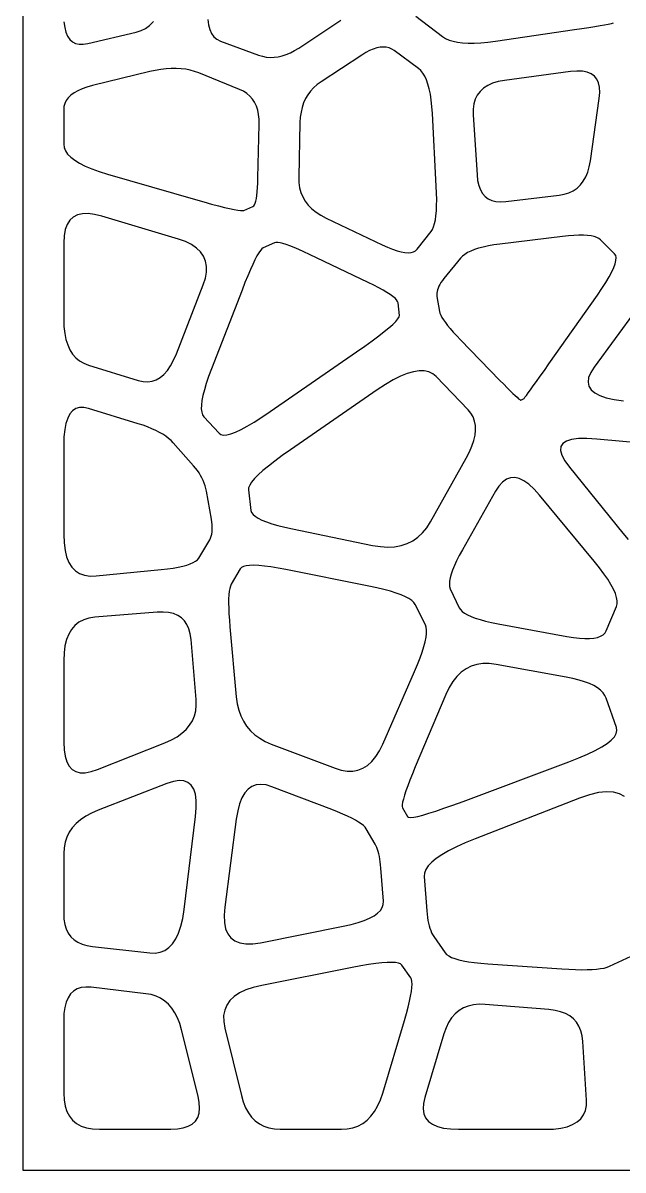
# Model space of a CAD drawing. Header units: millimetres. Extents: x -39 to 1165, y -35 to 718.
# Drawn here: x -39 to 196.6, y -35 to 415.4 of the extents above; entities that cross this region are included whole.
import ezdxf

# ---------------------------------------------------------------- set-up
doc = ezdxf.new("R2010")
doc.units = ezdxf.units.MM

msp = doc.modelspace()

# ---------------------------------------------------------------- linework, layer by layer
at = {"color": 7, "linetype": 'Continuous'}
for p, q in [((-39, 718), (-39, -35)), ((-22.905001, 415.755005), (-22.620001, 413.570007)), ((9.08, 413.230011), (10.705001, 414.404999)), ((10.705001, 414.404999), (12.22, 415.869995)), ((33.639999, 416.679993), (33.875, 414.5625)), ((33.875, 414.5625), (34.34, 412.730011)), ((69.25, 405.5), (85.75, 416.5)), ((115.25, 418), (125.75, 410)), ((187.539993, 414.309998), (189.3125, 414.625)), ((189.3125, 414.625), (190.789993, 414.910004)), ((190.789993, 414.910004), (191.972504, 415.165009)), ((191.972504, 415.165009), (192.860001, 415.390015)), ((-22.620001, 413.570007), (-22.145, 411.695007)), ((-22.145, 411.695007), (-21.48, 410.130005)), ((-21.48, 410.130005), (-20.625, 408.875)), ((-13.5, 407.25), (5.5, 411.75)), ((5.5, 411.75), (7.345, 412.345001)), ((7.345, 412.345001), (9.08, 413.230011)), ((34.34, 412.730011), (35.035, 411.182495)), ((35.035, 411.182495), (35.959999, 409.919983)), ((35.959999, 409.919983), (37.114998, 408.942505)), ((125.75, 410), (126.902504, 409.262512)), ((146.5, 408.25), (177.5, 412.75)), ((177.5, 412.75), (180.452499, 413.184998)), ((180.452499, 413.184998), (183.110001, 413.589996)), ((183.110001, 413.589996), (185.472504, 413.964996)), ((185.472504, 413.964996), (187.539993, 414.309998)), ((-20.625, 408.875), (-19.58, 407.929993)), ((-19.58, 407.929993), (-18.345001, 407.295013)), ((-18.345001, 407.295013), (-16.92, 406.970001)), ((-16.92, 406.970001), (-15.305, 406.954987)), ((-15.305, 406.954987), (-13.5, 407.25)), ((37.114998, 408.942505), (38.5, 408.25)), ((38.5, 408.25), (53.5, 402.75)), ((67.607506, 404.482513), (69.25, 405.5)), ((99.879997, 405.550018), (98.5075, 405.112518)), ((101.1875, 405.8125), (99.879997, 405.550018)), ((102.43, 405.899994), (101.1875, 405.8125)), ((103.607498, 405.8125), (102.43, 405.899994)), ((104.720001, 405.550018), (103.607498, 405.8125)), ((105.767502, 405.112518), (104.720001, 405.550018)), ((126.902504, 409.262512), (128.26001, 408.650024)), ((128.26001, 408.650024), (129.822495, 408.162476)), ((129.822495, 408.162476), (131.589996, 407.799988)), ((131.589996, 407.799988), (133.5625, 407.5625)), ((133.5625, 407.5625), (135.740005, 407.450012)), ((135.740005, 407.450012), (138.122498, 407.462524)), ((138.122498, 407.462524), (140.709991, 407.599976)), ((140.709991, 407.599976), (143.502502, 407.862488)), ((143.502502, 407.862488), (146.5, 408.25)), ((53.5, 402.75), (55.0075, 402.282501)), ((55.0075, 402.282501), (56.529999, 401.980011)), ((56.529999, 401.980011), (58.067501, 401.842499)), ((58.067501, 401.842499), (59.620003, 401.869995)), ((59.620003, 401.869995), (61.1875, 402.0625)), ((61.1875, 402.0625), (62.769997, 402.419983)), ((62.769997, 402.419983), (64.3675, 402.942505)), ((64.3675, 402.942505), (65.979996, 403.630005)), ((65.979996, 403.630005), (67.607506, 404.482513)), ((94, 402.75), (78, 392.25)), ((95.567505, 403.712494), (94, 402.75)), ((97.07, 404.5), (95.567505, 403.712494)), ((98.5075, 405.112518), (97.07, 404.5)), ((106.75, 404.5), (105.767502, 405.112518)), ((116.25, 397.5), (106.75, 404.5)), ((12.9675, 396.73999), (10.75, 396.25)), ((15.12, 397.109985), (12.9675, 396.73999)), ((17.2075, 397.360016), (15.12, 397.109985)), ((19.23, 397.490021), (17.2075, 397.360016)), ((21.1875, 397.5), (19.23, 397.490021)), ((23.08, 397.389984), (21.1875, 397.5)), ((24.907501, 397.160004), (23.08, 397.389984)), ((26.67, 396.809998), (24.907501, 397.160004)), ((28.3675, 396.340027), (26.67, 396.809998)), ((30, 395.75), (28.3675, 396.340027)), ((117.159996, 396.692505), (116.25, 397.5)), ((117.989998, 395.669983), (117.159996, 396.692505)), ((178.452499, 396.459991), (176, 396.25)), ((180.610001, 396.390015), (178.452499, 396.459991)), ((182.472504, 396.040009), (180.610001, 396.390015)), ((10.75, 396.25), (-11.75, 390.75)), ((46, 389.25), (30, 395.75)), ((78, 392.25), (76.477493, 391.14502)), ((118.740005, 394.432495), (117.989998, 395.669983)), ((119.410004, 392.980011), (118.740005, 394.432495)), ((120, 391.3125), (119.410004, 392.980011)), ((147.537491, 392.300018), (145.349991, 391.649994)), ((150, 392.75), (147.537491, 392.300018)), ((176, 396.25), (150, 392.75)), ((184.039993, 395.410004), (182.472504, 396.040009)), ((185.3125, 394.5), (184.039993, 395.410004)), ((186.289993, 393.309998), (185.3125, 394.5)), ((186.972504, 391.839996), (186.289993, 393.309998)), ((187.360001, 390.089996), (186.972504, 391.839996)), ((-18.950001, 387.910004), (-20.1875, 387)), ((-17.487499, 388.73999), (-18.950001, 387.910004)), ((-15.8, 389.490021), (-17.487499, 388.73999)), ((-13.8875, 390.160004), (-15.8, 389.490021)), ((-11.75, 390.75), (-13.8875, 390.160004)), ((47.517498, 388.527496), (46, 389.25)), ((48.869999, 387.660004), (47.517498, 388.527496)), ((50.057503, 386.647491), (48.869999, 387.660004)), ((73.897499, 388.60498), (72.840004, 387.170013)), ((75.110001, 389.930023), (73.897499, 388.60498)), ((76.477493, 391.14502), (75.110001, 389.930023)), ((120.509995, 389.429993), (120, 391.3125)), ((120.940002, 387.332489), (120.509995, 389.429993)), ((121.290001, 385.02002), (120.940002, 387.332489)), ((140.4375, 388.5), (139.349991, 387.050018)), ((141.800003, 389.75), (140.4375, 388.5)), ((143.4375, 390.800018), (141.800003, 389.75)), ((145.349991, 391.649994), (143.4375, 390.800018)), ((187.25, 385.75), (187.452499, 388.059998)), ((187.452499, 388.059998), (187.360001, 390.089996)), ((-22.549999, 383.790009), (-22.887501, 382.559998)), ((-21.987499, 384.940002), (-22.549999, 383.790009)), ((-21.200001, 386.01001), (-21.987499, 384.940002)), ((-20.1875, 387), (-21.200001, 386.01001)), ((51.080002, 385.48999), (50.057503, 386.647491)), ((51.9375, 384.1875), (51.080002, 385.48999)), ((52.629997, 382.73999), (51.9375, 384.1875)), ((71.189995, 383.970001), (70.597496, 382.205017)), ((71.9375, 385.625), (71.189995, 383.970001)), ((72.840004, 387.170013), (71.9375, 385.625)), ((121.560005, 382.492493), (121.290001, 385.02002)), ((138, 383.550018), (137.737503, 381.5)), ((138.537491, 385.399994), (138, 383.550018)), ((139.349991, 387.050018), (138.537491, 385.399994)), ((183.75, 361.25), (187.25, 385.75)), ((-22.887501, 382.559998), (-23, 381.25)), ((-23, 381.25), (-23, 367.75)), ((53.157501, 381.147491), (52.629997, 382.73999)), ((53.52, 379.410004), (53.157501, 381.147491)), ((53.717503, 377.527496), (53.52, 379.410004)), ((69.877502, 378.345001), (69.75, 376.25)), ((70.160004, 380.329987), (69.877502, 378.345001)), ((70.597496, 382.205017), (70.160004, 380.329987)), ((121.75, 379.75), (121.560005, 382.492493)), ((123.25, 351.25), (121.75, 379.75)), ((137.737503, 381.5), (137.75, 379.25)), ((137.75, 379.25), (139.25, 355.75)), ((53.25, 354.5), (53.75, 375.5)), ((53.75, 375.5), (53.717503, 377.527496)), ((69.75, 376.25), (69.25, 354.75)), ((-23, 367.75), (-22.827499, 366.417511)), ((-22.827499, 366.417511), (-22.309999, 365.119995)), ((-22.309999, 365.119995), (-21.4475, 363.857513)), ((-21.4475, 363.857513), (-20.24, 362.630005)), ((-20.24, 362.630005), (-18.6875, 361.4375)), ((-18.6875, 361.4375), (-16.789999, 360.279999)), ((183.3125, 358.910004), (183.75, 361.25)), ((-16.789999, 360.279999), (-14.547501, 359.157501)), ((-14.547501, 359.157501), (-11.96, 358.070007)), ((-11.96, 358.070007), (-9.027501, 357.017487)), ((-9.027501, 357.017487), (-5.75, 356)), ((-5.75, 356), (28.75, 346)), ((181.912506, 354.890015), (182.699997, 356.789978)), ((182.699997, 356.789978), (183.3125, 358.910004)), ((53.09, 350.690002), (53.184998, 352.497498)), ((53.184998, 352.497498), (53.25, 354.5)), ((69.25, 354.75), (69.3125, 352.654999)), ((69.3125, 352.654999), (69.599998, 350.670013)), ((139.25, 355.75), (139.497498, 353.529999)), ((139.497498, 353.529999), (139.940002, 351.570007)), ((139.940002, 351.570007), (140.577499, 349.869995)), ((178.5, 350.51001), (179.8125, 351.75)), ((179.8125, 351.75), (180.949997, 353.209991)), ((180.949997, 353.209991), (181.912506, 354.890015)), ((52.625, 346.4375), (52.810001, 347.660004)), ((52.810001, 347.660004), (52.965, 349.077515)), ((52.965, 349.077515), (53.09, 350.690002)), ((69.599998, 350.670013), (70.112503, 348.794983)), ((70.112503, 348.794983), (70.849998, 347.029999)), ((70.849998, 347.029999), (71.8125, 345.375)), ((123.364998, 348.507507), (123.25, 351.25)), ((123.410004, 345.97998), (123.364998, 348.507507)), ((140.577499, 349.869995), (141.410004, 348.429993)), ((141.410004, 348.429993), (142.4375, 347.25)), ((142.4375, 347.25), (143.660004, 346.330017)), ((150.5, 345.25), (171.5, 347.75)), ((171.5, 347.75), (173.512497, 348.109985)), ((173.512497, 348.109985), (175.350006, 348.690002)), ((175.350006, 348.690002), (177.012497, 349.48999)), ((177.012497, 349.48999), (178.5, 350.51001)), ((28.75, 346), (32.045002, 345.057495)), ((32.045002, 345.057495), (35.029999, 344.230011)), ((35.029999, 344.230011), (37.705002, 343.517487)), ((37.705002, 343.517487), (40.07, 342.919983)), ((40.07, 342.919983), (42.125, 342.4375)), ((42.125, 342.4375), (43.869999, 342.070007)), ((47.75, 341.75), (51.25, 343.25)), ((51.25, 343.25), (51.584999, 343.497498)), ((51.584999, 343.497498), (51.889999, 343.940002)), ((51.889999, 343.940002), (52.165001, 344.577515)), ((52.165001, 344.577515), (52.41, 345.410004)), ((52.41, 345.410004), (52.625, 346.4375)), ((71.8125, 345.375), (73, 343.829987)), ((73, 343.829987), (74.412498, 342.39502)), ((74.412498, 342.39502), (76.050003, 341.069977)), ((123.290001, 341.570007), (123.385002, 343.667511)), ((123.385002, 343.667511), (123.410004, 345.97998)), ((143.660004, 346.330017), (145.077499, 345.669983)), ((145.077499, 345.669983), (146.690002, 345.269989)), ((146.690002, 345.269989), (148.497498, 345.130005)), ((148.497498, 345.130005), (150.5, 345.25)), ((-20.6, 337.880005), (-21.65, 336.244995)), ((-19.25, 339.125), (-20.6, 337.880005)), ((-17.6, 339.97998), (-19.25, 339.125)), ((-15.65, 340.445007), (-17.6, 339.97998)), ((-13.4, 340.519989), (-15.65, 340.445007)), ((-10.85, 340.205017), (-13.4, 340.519989)), ((-8, 339.5), (-10.85, 340.205017)), ((22, 330.5), (-8, 339.5)), ((43.869999, 342.070007), (45.305, 341.817505)), ((45.305, 341.817505), (46.43, 341.679993)), ((46.43, 341.679993), (47.245003, 341.657501)), ((47.245003, 341.657501), (47.75, 341.75)), ((76.050003, 341.069977), (77.912498, 339.85498)), ((77.912498, 339.85498), (80, 338.75)), ((80, 338.75), (102, 328.25)), ((122.584999, 336.567505), (122.889999, 338.019989)), ((122.889999, 338.019989), (123.125, 339.6875)), ((123.125, 339.6875), (123.290001, 341.570007)), ((-22.4, 334.220001), (-22.85, 331.804993)), ((-21.65, 336.244995), (-22.4, 334.220001)), ((115.75, 326.5), (121.25, 333.5)), ((121.25, 333.5), (121.764999, 334.307495)), ((121.764999, 334.307495), (122.209999, 335.330017)), ((122.209999, 335.330017), (122.584999, 336.567505)), ((-22.85, 331.804993), (-23, 329)), ((-23, 329), (-23, 299)), ((24.797501, 329.509979), (22, 330.5)), ((27.189999, 328.339996), (24.797501, 329.509979)), ((59.75, 329), (55.25, 327)), ((60.2925, 329.13501), (59.75, 329)), ((61.02, 329.140015), (60.2925, 329.13501)), ((61.932499, 329.014984), (61.02, 329.140015)), ((63.029999, 328.759979), (61.932499, 329.014984)), ((64.3125, 328.375), (63.029999, 328.759979)), ((172.75, 331.5), (148.25, 328.5)), ((175.105011, 331.757507), (172.75, 331.5)), ((177.270004, 331.929993), (175.105011, 331.757507)), ((179.244995, 332.017517), (177.270004, 331.929993)), ((181.029999, 332.019989), (179.244995, 332.017517)), ((182.625, 331.9375), (181.029999, 332.019989)), ((184.029999, 331.769989), (182.625, 331.9375)), ((185.244995, 331.517517), (184.029999, 331.769989)), ((186.270004, 331.179993), (185.244995, 331.517517)), ((187.105011, 330.757507), (186.270004, 331.179993)), ((187.75, 330.25), (187.105011, 330.757507)), ((193.25, 324.75), (187.75, 330.25)), ((29.1775, 326.98999), (27.189999, 328.339996)), ((30.76, 325.460022), (29.1775, 326.98999)), ((31.9375, 323.75), (30.76, 325.460022)), ((53.5625, 325.095001), (52.849998, 323.880005)), ((54.200001, 326.019989), (53.5625, 325.095001)), ((54.762501, 326.654999), (54.200001, 326.019989)), ((55.25, 327), (54.762501, 326.654999)), ((65.779999, 327.860016), (64.3125, 328.375)), ((67.432503, 327.214996), (65.779999, 327.860016)), ((69.269997, 326.440002), (67.432503, 327.214996)), ((71.292496, 325.534973), (69.269997, 326.440002)), ((73.5, 324.5), (71.292496, 325.534973)), ((96.5, 313.5), (73.5, 324.5)), ((102, 328.25), (104.1175, 327.287506)), ((104.1175, 327.287506), (106.07, 326.5)), ((106.07, 326.5), (107.857498, 325.887482)), ((107.857498, 325.887482), (109.480003, 325.449982)), ((109.480003, 325.449982), (110.9375, 325.1875)), ((110.9375, 325.1875), (112.230003, 325.100006)), ((112.230003, 325.100006), (113.357498, 325.1875)), ((113.357498, 325.1875), (114.32, 325.449982)), ((114.32, 325.449982), (115.1175, 325.887482)), ((115.1175, 325.887482), (115.75, 326.5)), ((134.409988, 324.5), (133.48999, 323.774994)), ((135.51001, 325.175018), (134.409988, 324.5)), ((136.789993, 325.800018), (135.51001, 325.175018)), ((138.25, 326.375), (136.789993, 325.800018)), ((139.889999, 326.899994), (138.25, 326.375)), ((141.709991, 327.375), (139.889999, 326.899994)), ((143.710007, 327.800018), (141.709991, 327.375)), ((145.889999, 328.175018), (143.710007, 327.800018)), ((148.25, 328.5), (145.889999, 328.175018)), ((193.67749, 324.092499), (193.25, 324.75)), ((32.709999, 321.859985), (31.9375, 323.75)), ((33.077499, 319.790009), (32.709999, 321.859985)), ((33.040001, 317.540009), (33.077499, 319.790009)), ((51.200001, 320.580017), (50.262501, 318.494995)), ((52.0625, 322.375), (51.200001, 320.580017)), ((52.849998, 323.880005), (52.0625, 322.375)), ((132.75, 323), (126.25, 315)), ((133.48999, 323.774994), (132.75, 323)), ((192.9375, 319.3125), (193.490005, 320.829987)), ((193.490005, 320.829987), (193.797501, 322.132507)), ((193.860001, 323.220001), (193.67749, 324.092499)), ((193.797501, 322.132507), (193.860001, 323.220001)), ((32.5975, 315.110016), (33.040001, 317.540009)), ((49.25, 316.119995), (48.162498, 313.454987)), ((50.262501, 318.494995), (49.25, 316.119995)), ((189.809998, 313.470001), (191.097504, 315.632507)), ((191.097504, 315.632507), (192.139999, 317.579987)), ((192.139999, 317.579987), (192.9375, 319.3125)), ((21.25, 285.5), (31.75, 312.5)), ((31.75, 312.5), (32.5975, 315.110016)), ((48.162498, 313.454987), (47, 310.5)), ((98.6875, 312.430023), (96.5, 313.5)), ((100.650002, 311.419983), (98.6875, 312.430023)), ((102.387497, 310.470001), (100.650002, 311.419983)), ((123.9375, 311.25), (123.700005, 310.559998)), ((124.25, 311.959991), (123.9375, 311.25)), ((124.637505, 312.690002), (124.25, 311.959991)), ((125.099998, 313.440002), (124.637505, 312.690002)), ((125.637505, 314.210022), (125.099998, 313.440002)), ((126.25, 315), (125.637505, 314.210022)), ((186.5, 308.5), (188.277496, 311.092499)), ((188.277496, 311.092499), (189.809998, 313.470001)), ((47, 310.5), (35, 279.5)), ((103.900002, 309.579987), (102.387497, 310.470001)), ((105.1875, 308.75), (103.900002, 309.579987)), ((106.25, 307.980011), (105.1875, 308.75)), ((107.087502, 307.269989), (106.25, 307.980011)), ((107.699997, 306.619995), (107.087502, 307.269989)), ((108.087502, 306.029999), (107.699997, 306.619995)), ((123.450005, 309.23999), (123.4375, 308.609985)), ((123.4375, 308.609985), (123.5, 308)), ((123.537498, 309.890015), (123.450005, 309.23999)), ((123.5, 308), (124.5, 302)), ((123.700005, 310.559998), (123.537498, 309.890015)), ((167.5, 281.5), (186.5, 308.5)), ((108.25, 305.5), (108.087502, 306.029999)), ((108.75, 300.5), (108.25, 305.5)), ((124.5, 302), (124.672501, 301.350006)), ((201.75, 302.75), (185.25, 280.25)), ((-23, 299), (-22.9025, 296.119995)), ((106.189995, 297.019989), (107.347496, 298.167511)), ((107.347496, 298.167511), (108.160004, 299.130005)), ((108.160004, 299.130005), (108.627502, 299.907501)), ((108.627502, 299.907501), (108.75, 300.5)), ((124.672501, 301.350006), (124.989998, 300.600006)), ((124.989998, 300.600006), (125.452499, 299.75)), ((125.452499, 299.75), (126.059998, 298.799988)), ((126.059998, 298.799988), (126.8125, 297.75)), ((126.8125, 297.75), (127.709999, 296.600006)), ((-22.9025, 296.119995), (-22.610001, 293.480011)), ((-22.610001, 293.480011), (-22.122499, 291.079987)), ((100.647499, 292.467499), (102.840004, 294.170013)), ((102.840004, 294.170013), (104.6875, 295.6875)), ((104.6875, 295.6875), (106.189995, 297.019989)), ((127.709999, 296.600006), (128.752502, 295.350006)), ((128.752502, 295.350006), (129.940002, 294)), ((129.940002, 294), (131.272507, 292.549988)), ((-22.122499, 291.079987), (-21.440001, 288.919983)), ((-21.440001, 288.919983), (-20.5625, 287)), ((92, 286.25), (95.227493, 288.507477)), ((95.227493, 288.507477), (98.110001, 290.580017)), ((98.110001, 290.580017), (100.647499, 292.467499)), ((131.272507, 292.549988), (132.75, 291)), ((132.75, 291), (148.25, 275)), ((-20.5625, 287), (-19.49, 285.320007)), ((-19.49, 285.320007), (-18.2225, 283.880005)), ((-18.2225, 283.880005), (-16.76, 282.679993)), ((20.155001, 282.964996), (21.25, 285.5)), ((58, 262.75), (92, 286.25)), ((-16.76, 282.679993), (-15.102501, 281.720001)), ((-15.102501, 281.720001), (-13.25, 281)), ((-13.25, 281), (6.25, 275)), ((17.695, 278.88501), (18.970001, 280.759979)), ((18.970001, 280.759979), (20.155001, 282.964996)), ((35, 279.5), (33.889999, 276.522522)), ((165.690002, 278.932495), (167.5, 281.5)), ((185.25, 280.25), (183.880005, 278.092499)), ((6.25, 275), (8.155, 274.565002)), ((11.695001, 274.684998), (13.33, 275.23999)), ((13.33, 275.23999), (14.875, 276.125)), ((14.875, 276.125), (16.33, 277.339996)), ((16.33, 277.339996), (17.695, 278.88501)), ((33.889999, 276.522522), (32.959999, 273.790009)), ((106.370003, 275.220001), (103.292496, 273.41748)), ((109.232498, 276.657501), (106.370003, 275.220001)), ((111.880005, 277.730011), (109.232498, 276.657501)), ((114.3125, 278.4375), (111.880005, 277.730011)), ((116.529999, 278.779999), (114.3125, 278.4375)), ((118.532501, 278.757507), (116.529999, 278.779999)), ((120.32, 278.369995), (118.532501, 278.757507)), ((121.892502, 277.617493), (120.32, 278.369995)), ((123.25, 276.5), (121.892502, 277.617493)), ((135.75, 263.5), (123.25, 276.5)), ((148.25, 275), (149.727493, 273.482513)), ((162.610001, 274.592499), (164.059998, 276.630005)), ((164.059998, 276.630005), (165.690002, 278.932495)), ((183.070007, 276.119995), (182.819992, 274.332489)), ((183.880005, 278.092499), (183.070007, 276.119995)), ((8.155, 274.565002), (9.969999, 274.459991)), ((9.969999, 274.459991), (11.695001, 274.684998)), ((32.209999, 271.30249), (31.639999, 269.059998)), ((32.959999, 273.790009), (32.209999, 271.30249)), ((100, 271.25), (66, 247.75)), ((103.292496, 273.41748), (100, 271.25)), ((149.727493, 273.482513), (151.059998, 272.130005)), ((151.059998, 272.130005), (152.247498, 270.942505)), ((152.247498, 270.942505), (153.290009, 269.919983)), ((159.339996, 270.070007), (160.25, 271.3125)), ((160.25, 271.3125), (161.339996, 272.820007)), ((161.339996, 272.820007), (162.610001, 274.592499)), ((182.819992, 274.332489), (183.12999, 272.730011)), ((183.12999, 272.730011), (184, 271.3125)), ((184, 271.3125), (185.430008, 270.079987)), ((31.25, 267.0625), (31.039999, 265.309998)), ((31.639999, 269.059998), (31.25, 267.0625)), ((153.290009, 269.919983), (154.1875, 269.0625)), ((154.1875, 269.0625), (154.940002, 268.369995)), ((154.940002, 268.369995), (155.547501, 267.842499)), ((155.547501, 267.842499), (156.009995, 267.480011)), ((156.009995, 267.480011), (156.327499, 267.282501)), ((156.327499, 267.282501), (156.5, 267.25)), ((156.5, 267.25), (157.5, 267.75)), ((157.5, 267.75), (157.690002, 267.932495)), ((157.690002, 267.932495), (158.059998, 268.380005)), ((158.059998, 268.380005), (158.610001, 269.092499)), ((158.610001, 269.092499), (159.339996, 270.070007)), ((185.430008, 270.079987), (187.419998, 269.032501)), ((187.419998, 269.032501), (189.970001, 268.169983)), ((189.970001, 268.169983), (193.079987, 267.492523)), ((193.079987, 267.492523), (196.75, 267)), ((-20.5625, 261.875), (-21.440001, 260.220001)), ((-19.49, 263.119995), (-20.5625, 261.875)), ((-18.2225, 263.954987), (-19.49, 263.119995)), ((-16.76, 264.380005), (-18.2225, 263.954987)), ((-15.1025, 264.394989), (-16.76, 264.380005)), ((-13.25, 264), (-15.1025, 264.394989)), ((6.25, 258), (-13.25, 264)), ((31.039999, 265.309998), (31.01, 263.80249)), ((31.01, 263.80249), (31.16, 262.540009)), ((31.16, 262.540009), (31.490002, 261.522522)), ((31.490002, 261.522522), (32, 260.75)), ((54.739998, 260.550018), (58, 262.75)), ((136.867493, 262.140015), (135.75, 263.5)), ((137.720001, 260.660004), (136.867493, 262.140015)), ((-22.122499, 258.154999), (-22.610001, 255.679993)), ((-21.440001, 260.220001), (-22.122499, 258.154999)), ((8.142501, 257.38501), (6.25, 258)), ((9.92, 256.73999), (8.142501, 257.38501)), ((11.5825, 256.065002), (9.92, 256.73999)), ((32, 260.75), (38, 254.25)), ((46.639999, 255.75), (49.060001, 257.050018)), ((49.060001, 257.050018), (51.759998, 258.649994)), ((51.759998, 258.649994), (54.739998, 260.550018)), ((138.307495, 259.059998), (137.720001, 260.660004)), ((138.630005, 257.339996), (138.307495, 259.059998)), ((138.6875, 255.5), (138.630005, 257.339996)), ((-22.9025, 252.794998), (-23, 249.5)), ((-22.610001, 255.679993), (-22.9025, 252.794998)), ((13.129999, 255.359985), (11.5825, 256.065002)), ((14.5625, 254.625), (13.129999, 255.359985)), ((15.88, 253.860001), (14.5625, 254.625)), ((17.082499, 253.065002), (15.88, 253.860001)), ((18.17, 252.23999), (17.082499, 253.065002)), ((19.1425, 251.384995), (18.17, 252.23999)), ((38, 254.25), (38.739998, 253.75)), ((38.739998, 253.75), (39.759998, 253.550003)), ((39.759998, 253.550003), (41.060001, 253.649994)), ((41.060001, 253.649994), (42.639999, 254.050003)), ((42.639999, 254.050003), (44.5, 254.75)), ((44.5, 254.75), (46.639999, 255.75)), ((138.007507, 251.460007), (138.479996, 253.540009)), ((138.479996, 253.540009), (138.6875, 255.5)), ((179.020004, 252.199997), (176.357498, 251.850006)), ((182.317505, 252.25), (179.020004, 252.199997)), ((186.25, 252), (182.317505, 252.25)), ((-23, 249.5), (-23, 214.5)), ((20, 250.5), (19.1425, 251.384995)), ((28, 241.5), (20, 250.5)), ((66, 247.75), (62.775002, 245.477493)), ((136.267502, 246.940002), (137.269989, 249.259995)), ((137.269989, 249.259995), (138.007507, 251.460007)), ((172.180008, 249), (172.05751, 247.449997)), ((172.9375, 250.25), (172.180008, 249)), ((174.330002, 251.199997), (172.9375, 250.25)), ((176.357498, 251.850006), (174.330002, 251.199997)), ((228.75, 248), (186.25, 252)), ((59.899998, 243.360001), (57.375, 241.397507)), ((62.775002, 245.477493), (59.899998, 243.360001)), ((121, 219.5), (135, 244.5)), ((135, 244.5), (136.267502, 246.940002)), ((172.05751, 247.449997), (172.569992, 245.600006)), ((172.569992, 245.600006), (173.717499, 243.449997)), ((173.717499, 243.449997), (175.5, 241)), ((28.77, 240.589996), (28, 241.5)), ((29.48, 239.660004), (28.77, 240.589996)), ((30.130001, 238.709991), (29.48, 239.660004)), ((30.720001, 237.740005), (30.130001, 238.709991)), ((55.200001, 239.589996), (53.375, 237.9375)), ((57.375, 241.397507), (55.200001, 239.589996)), ((175.5, 241), (196.5, 215)), ((31.25, 236.75), (30.720001, 237.740005)), ((31.719999, 235.740005), (31.25, 236.75)), ((32.130001, 234.709991), (31.719999, 235.740005)), ((32.48, 233.660004), (32.130001, 234.709991)), ((50.774998, 235.097504), (50, 233.910004)), ((51.899998, 236.440002), (50.774998, 235.097504)), ((53.375, 237.9375), (51.899998, 236.440002)), ((149.270004, 235.119995), (147.842499, 233.554993)), ((150.782501, 236.195007), (149.270004, 235.119995)), ((152.380005, 236.779999), (150.782501, 236.195007)), ((154.0625, 236.875), (152.380005, 236.779999)), ((155.830002, 236.479996), (154.0625, 236.875)), ((157.682495, 235.595001), (155.830002, 236.479996)), ((159.62001, 234.220001), (157.682495, 235.595001)), ((161.642502, 232.355011), (159.62001, 234.220001)), ((32.77, 232.589996), (32.48, 233.660004)), ((33, 231.5), (32.77, 232.589996)), ((35, 220.5), (33, 231.5)), ((49.575001, 232.877502), (49.5, 232)), ((49.5, 232), (50.5, 224)), ((50, 233.910004), (49.575001, 232.877502)), ((146.5, 231.5), (133.5, 208.5)), ((147.842499, 233.554993), (146.5, 231.5)), ((163.75, 230), (161.642502, 232.355011)), ((185.25, 204), (163.75, 230)), ((50.5, 224), (50.752499, 223.207504)), ((50.752499, 223.207504), (51.309998, 222.429993)), ((51.309998, 222.429993), (52.172501, 221.667496)), ((52.172501, 221.667496), (53.34, 220.919998)), ((53.34, 220.919998), (54.8125, 220.1875)), ((35.169998, 219.422501), (35, 220.5)), ((35.279999, 218.389999), (35.169998, 219.422501)), ((35.25, 215.5625), (35.32, 216.460007)), ((35.330002, 217.402496), (35.279999, 218.389999)), ((35.32, 216.460007), (35.330002, 217.402496)), ((54.8125, 220.1875), (56.59, 219.470001)), ((56.59, 219.470001), (58.672501, 218.767502)), ((58.672501, 218.767502), (61.059998, 218.080002)), ((61.059998, 218.080002), (63.752502, 217.407501)), ((63.752502, 217.407501), (66.75, 216.75)), ((66.75, 216.75), (98.25, 210.25)), ((117.849998, 215.130005), (119.512505, 217.157501)), ((119.512505, 217.157501), (121, 219.5)), ((-23, 214.5), (-22.872499, 211.1875)), ((30, 205.25), (34, 211.75)), ((34, 211.75), (34.370003, 212.422501)), ((34.370003, 212.422501), (34.68, 213.139999)), ((34.68, 213.139999), (34.93, 213.902496)), ((34.93, 213.902496), (35.119999, 214.710007)), ((35.119999, 214.710007), (35.25, 215.5625)), ((111.8125, 210.9375), (114, 212.020004)), ((114, 212.020004), (116.012505, 213.417496)), ((116.012505, 213.417496), (117.849998, 215.130005)), ((196.5, 215), (198.595001, 212.595001)), ((-22.872499, 211.1875), (-22.49, 208.25)), ((-22.49, 208.25), (-21.852499, 205.6875)), ((98.25, 210.25), (101.3125, 209.757507)), ((101.3125, 209.757507), (104.200005, 209.580002)), ((104.200005, 209.580002), (106.912498, 209.717499)), ((106.912498, 209.717499), (109.450005, 210.169998)), ((109.450005, 210.169998), (111.8125, 210.9375)), ((133.5, 208.5), (132.282501, 206.277512)), ((-21.852499, 205.6875), (-20.959999, 203.5)), ((-20.959999, 203.5), (-19.8125, 201.6875)), ((25.3125, 202.5), (26.68, 202.970001)), ((26.68, 202.970001), (27.8325, 203.479996)), ((27.8325, 203.479996), (28.77, 204.029999)), ((28.77, 204.029999), (29.492498, 204.619995)), ((29.492498, 204.619995), (30, 205.25)), ((131.229996, 204.209991), (130.342499, 202.297501)), ((132.282501, 206.277512), (131.229996, 204.209991)), ((187.272491, 201.482498), (185.25, 204)), ((-19.8125, 201.6875), (-18.41, 200.25)), ((-18.41, 200.25), (-16.752501, 199.1875)), ((-16.752501, 199.1875), (-14.84, 198.5)), ((-14.84, 198.5), (-12.672501, 198.1875)), ((-12.672501, 198.1875), (-10.25, 198.25)), ((-10.25, 198.25), (15.25, 200.75)), ((15.25, 200.75), (17.692499, 201.020004)), ((17.692499, 201.020004), (19.92, 201.330002)), ((19.92, 201.330002), (21.932501, 201.680008)), ((21.932501, 201.680008), (23.73, 202.070007)), ((23.73, 202.070007), (25.3125, 202.5)), ((46.25, 201), (42.75, 195)), ((46.744999, 201.537506), (46.25, 201)), ((47.529999, 201.950012), (46.744999, 201.537506)), ((48.605, 202.237488), (47.529999, 201.950012)), ((49.970001, 202.399994), (48.605, 202.237488)), ((51.625, 202.4375), (49.970001, 202.399994)), ((53.57, 202.350006), (51.625, 202.4375)), ((55.805, 202.137512), (53.57, 202.350006)), ((58.330002, 201.799988), (55.805, 202.137512)), ((61.145, 201.337494), (58.330002, 201.799988)), ((64.25, 200.75), (61.145, 201.337494)), ((96.75, 194.25), (64.25, 200.75)), ((129.0625, 198.9375), (128.669998, 197.490005)), ((129.619995, 200.539993), (129.0625, 198.9375)), ((130.342499, 202.297501), (129.619995, 200.539993)), ((189.039993, 199.12999), (187.272491, 201.482498)), ((190.552505, 196.942505), (189.039993, 199.12999)), ((42.43, 194.292496), (42.170002, 193.369995)), ((42.75, 195), (42.43, 194.292496)), ((99.857498, 193.592499), (96.75, 194.25)), ((128.442505, 196.197495), (128.37999, 195.059998)), ((128.37999, 195.059998), (128.482498, 194.077499)), ((128.669998, 197.490005), (128.442505, 196.197495)), ((128.482498, 194.077499), (128.75, 193.25)), ((191.809998, 194.919998), (190.552505, 196.942505)), ((192.8125, 193.0625), (191.809998, 194.919998)), ((41.75, 189.3125), (41.73, 187.529999)), ((41.829998, 190.880005), (41.75, 189.3125)), ((41.969997, 192.232498), (41.829998, 190.880005)), ((42.170002, 193.369995), (41.969997, 192.232498)), ((102.68, 192.919998), (99.857498, 193.592499)), ((105.217499, 192.232498), (102.68, 192.919998)), ((107.470001, 191.529999), (105.217499, 192.232498)), ((109.4375, 190.8125), (107.470001, 191.529999)), ((111.119995, 190.080002), (109.4375, 190.8125)), ((112.517502, 189.332504), (111.119995, 190.080002)), ((113.629997, 188.570007), (112.517502, 189.332504)), ((128.75, 193.25), (132.25, 185.75)), ((193.559998, 191.369995), (192.8125, 193.0625)), ((194.052505, 189.842499), (193.559998, 191.369995)), ((194.289993, 188.479996), (194.052505, 189.842499)), ((41.73, 187.529999), (41.77, 185.532501)), ((41.77, 185.532501), (41.869999, 183.320007)), ((114.457504, 187.792496), (113.629997, 188.570007)), ((115, 187), (114.457504, 187.792496)), ((119, 179), (115, 187)), ((132.25, 185.75), (132.717499, 185.012497)), ((132.717499, 185.012497), (133.419998, 184.300003)), ((190, 176.75), (194, 186.25)), ((194, 186.25), (194.272491, 187.282501)), ((194.272491, 187.282501), (194.289993, 188.479996)), ((-15.16, 181), (-16.997499, 180.050003)), ((-13.0775, 181.649994), (-15.16, 181)), ((-10.75, 182), (-13.0775, 181.649994)), ((13.75, 184), (-10.75, 182)), ((16.087502, 184.07251), (13.75, 184)), ((18.200001, 183.889999), (16.087502, 184.07251)), ((20.0875, 183.452499), (18.200001, 183.889999)), ((21.75, 182.759995), (20.0875, 183.452499)), ((23.1875, 181.8125), (21.75, 182.759995)), ((24.4, 180.610001), (23.1875, 181.8125)), ((25.387501, 179.152496), (24.4, 180.610001)), ((41.869999, 183.320007), (42.029999, 180.892502)), ((42.029999, 180.892502), (42.25, 178.25)), ((133.419998, 184.300003), (134.357498, 183.612503)), ((134.357498, 183.612503), (135.529999, 182.949997)), ((135.529999, 182.949997), (136.9375, 182.3125)), ((136.9375, 182.3125), (138.580002, 181.699997)), ((138.580002, 181.699997), (140.457504, 181.112503)), ((140.457504, 181.112503), (142.570007, 180.550003)), ((142.570007, 180.550003), (144.917496, 180.012497)), ((-19.9375, 177.25), (-21.040001, 175.399994)), ((-18.59, 178.800003), (-19.9375, 177.25)), ((-16.997499, 180.050003), (-18.59, 178.800003)), ((26.15, 177.440002), (25.387501, 179.152496)), ((26.6875, 175.472504), (26.15, 177.440002)), ((42.25, 178.25), (44.75, 150.75)), ((119.317497, 178.097504), (119, 179)), ((119.279999, 174.160004), (119.457497, 175.677505)), ((119.470001, 176.98999), (119.317497, 178.097504)), ((119.457497, 175.677505), (119.470001, 176.98999)), ((144.917496, 180.012497), (147.5, 179.5)), ((147.5, 179.5), (174.5, 174.5)), ((188.740005, 175.139999), (189.485001, 175.872498)), ((189.485001, 175.872498), (190, 176.75)), ((-21.897501, 173.25), (-22.51, 170.800003)), ((-21.040001, 175.399994), (-21.897501, 173.25)), ((27, 173.25), (26.6875, 175.472504)), ((29, 149.75), (27, 173.25)), ((118.43, 170.509995), (118.9375, 172.4375)), ((118.9375, 172.4375), (119.279999, 174.160004)), ((174.5, 174.5), (177.085007, 174.072495)), ((177.085007, 174.072495), (179.440002, 173.789993)), ((179.440002, 173.789993), (181.565002, 173.652496)), ((181.565002, 173.652496), (183.459991, 173.660004)), ((183.459991, 173.660004), (185.125, 173.8125)), ((185.125, 173.8125), (186.559998, 174.110001)), ((186.559998, 174.110001), (187.764999, 174.55249)), ((187.764999, 174.55249), (188.740005, 175.139999)), ((-22.877501, 168.050003), (-23, 165)), ((-22.51, 170.800003), (-22.877501, 168.050003)), ((116.919998, 166.040009), (117.7575, 168.377502)), ((117.7575, 168.377502), (118.43, 170.509995)), ((-23, 165), (-23, 133)), ((114.75, 160.75), (115.917503, 163.497498)), ((115.917503, 163.497498), (116.919998, 166.040009)), ((136.990005, 162.820007), (134.9375, 161.8125)), ((139.197495, 163.492508), (136.990005, 162.820007)), ((141.559998, 163.830002), (139.197495, 163.492508)), ((144.077499, 163.832504), (141.559998, 163.830002)), ((146.75, 163.5), (144.077499, 163.832504)), ((174.25, 158.5), (146.75, 163.5)), ((102.25, 132.25), (114.75, 160.75)), ((131.297501, 158.792496), (129.709991, 156.779999)), ((133.039993, 160.470001), (131.297501, 158.792496)), ((134.9375, 161.8125), (133.039993, 160.470001)), ((176.882507, 157.967499), (174.25, 158.5)), ((179.279999, 157.369995), (176.882507, 157.967499)), ((128.277496, 154.432495), (127, 151.75)), ((129.709991, 156.779999), (128.277496, 154.432495)), ((181.442505, 156.707504), (179.279999, 157.369995)), ((183.369995, 155.979996), (181.442505, 156.707504)), ((185.0625, 155.1875), (183.369995, 155.979996)), ((186.520004, 154.330002), (185.0625, 155.1875)), ((187.742493, 153.407501), (186.520004, 154.330002)), ((188.730011, 152.419998), (187.742493, 153.407501)), ((29.057501, 147.464996), (29, 149.75)), ((44.75, 150.75), (45.112499, 148.089996)), ((127, 151.75), (115, 123.25)), ((189.482498, 151.367493), (188.730011, 152.419998)), ((190, 150.25), (189.482498, 151.367493)), ((194, 138.75), (190, 150.25)), ((28.317499, 143.285004), (28.83, 145.309998)), ((28.83, 145.309998), (29.057501, 147.464996)), ((45.112499, 148.089996), (45.700001, 145.610001)), ((45.700001, 145.610001), (46.512501, 143.309998)), ((25.07, 137.990005), (26.4375, 139.625)), ((26.4375, 139.625), (27.52, 141.389999)), ((27.52, 141.389999), (28.317499, 143.285004)), ((46.512501, 143.309998), (47.549999, 141.190002)), ((47.549999, 141.190002), (48.8125, 139.25)), ((19.2575, 133.86499), (21.48, 135.110001)), ((21.48, 135.110001), (23.4175, 136.485001)), ((23.4175, 136.485001), (25.07, 137.990005)), ((48.8125, 139.25), (50.299999, 137.48999)), ((50.299999, 137.48999), (52.012501, 135.910004)), ((52.012501, 135.910004), (53.950001, 134.509995)), ((191.960007, 133.830002), (193.152496, 135.119995)), ((193.152496, 135.119995), (193.889999, 136.37001)), ((193.889999, 136.37001), (194.172501, 137.580002)), ((194.172501, 137.580002), (194, 138.75)), ((-23, 133), (-22.8675, 130.012497)), ((-9.75, 122.25), (16.75, 132.75)), ((16.75, 132.75), (19.2575, 133.86499)), ((53.950001, 134.509995), (56.112499, 133.290009)), ((56.112499, 133.290009), (58.5, 132.25)), ((58.5, 132.25), (83.5, 122.75)), ((100.9375, 129.589996), (102.25, 132.25)), ((185.652496, 129.720001), (188.210007, 131.130005)), ((188.210007, 131.130005), (190.3125, 132.5)), ((190.3125, 132.5), (191.960007, 133.830002)), ((-22.8675, 130.012497), (-22.469999, 127.450005)), ((-22.469999, 127.450005), (-21.807499, 125.3125)), ((97.9375, 125.410004), (99.5, 127.309998)), ((99.5, 127.309998), (100.9375, 129.589996)), ((175.25, 125.25), (179.172501, 126.779999)), ((179.172501, 126.779999), (182.639999, 128.270004)), ((182.639999, 128.270004), (185.652496, 129.720001)), ((-21.807499, 125.3125), (-20.880001, 123.599998)), ((-20.880001, 123.599998), (-19.6875, 122.3125)), ((-19.6875, 122.3125), (-18.23, 121.450005)), ((-12.267501, 121.412498), (-9.75, 122.25)), ((83.5, 122.75), (85.9375, 121.990005)), ((85.9375, 121.990005), (88.25, 121.610001)), ((88.25, 121.610001), (90.4375, 121.610001)), ((90.4375, 121.610001), (92.5, 121.989998)), ((92.5, 121.989998), (94.4375, 122.75)), ((94.4375, 122.75), (96.25, 123.889999)), ((96.25, 123.889999), (97.9375, 125.410004)), ((115, 123.25), (113.870003, 120.524994)), ((133.75, 109.75), (175.25, 125.25)), ((-18.23, 121.450005), (-16.5075, 121.012505)), ((-16.5075, 121.012505), (-14.52, 121)), ((-14.52, 121), (-12.267501, 121.412498)), ((20.0425, 117.565002), (17.5, 116.75)), ((22.27, 117.910004), (20.0425, 117.565002)), ((24.182499, 117.784996), (22.27, 117.910004)), ((25.779999, 117.189995), (24.182499, 117.784996)), ((27.0625, 116.125), (25.779999, 117.189995)), ((112.880005, 118.050003), (112.029999, 115.824997)), ((113.870003, 120.524994), (112.880005, 118.050003)), ((17.5, 116.75), (-9.5, 106.25)), ((28.030001, 114.590004), (27.0625, 116.125)), ((28.682499, 112.584999), (28.030001, 114.590004)), ((48.07, 113.07), (46.955002, 111.142502)), ((49.375, 114.5625), (48.07, 113.07)), ((50.869999, 115.620003), (49.375, 114.5625)), ((52.555, 116.2425), (50.869999, 115.620003)), ((54.43, 116.43), (52.555, 116.2425)), ((56.495003, 116.182495), (54.43, 116.43)), ((58.75, 115.5), (56.495003, 116.182495)), ((82.25, 106.5), (58.75, 115.5)), ((111.32, 113.850006), (110.75, 112.125)), ((112.029999, 115.824997), (111.32, 113.850006)), ((186.919998, 113.199997), (183.404999, 112.350006)), ((190.044998, 113.550003), (186.919998, 113.199997)), ((192.779999, 113.399994), (190.044998, 113.550003)), ((195.125, 112.75), (192.779999, 113.399994)), ((197.080002, 111.600006), (195.125, 112.75)), ((29.02, 110.110001), (28.682499, 112.584999)), ((29.0425, 107.164993), (29.02, 110.110001)), ((46.029999, 108.779999), (45.294998, 105.982498)), ((46.955002, 111.142502), (46.029999, 108.779999)), ((109.880005, 108.449997), (109.870003, 107.725006)), ((110.029999, 109.425003), (109.880005, 108.449997)), ((110.32, 110.649994), (110.029999, 109.425003)), ((110.75, 112.125), (110.32, 110.649994)), ((126.240005, 107.029999), (129.797501, 108.294998)), ((129.797501, 108.294998), (133.75, 109.75)), ((179.5, 111), (138.5, 95)), ((183.404999, 112.350006), (179.5, 111)), ((-14.36, 103.889999), (-16.385, 102.514999)), ((-12.065001, 105.134995), (-14.36, 103.889999)), ((-9.5, 106.25), (-12.065001, 105.134995)), ((24.25, 67.25), (28.75, 103.75)), ((28.75, 103.75), (29.0425, 107.164993)), ((45.294998, 105.982498), (44.75, 102.75)), ((84.5, 105.615005), (82.25, 106.5)), ((86.549995, 104.760002), (84.5, 105.615005)), ((88.400002, 103.934998), (86.549995, 104.760002)), ((90.049995, 103.139999), (88.400002, 103.934998)), ((109.870003, 107.725006), (110, 107.25)), ((110, 107.25), (112, 103.75)), ((112, 103.75), (112.397499, 103.494995)), ((114.377502, 103.555), (115.959999, 103.870003)), ((115.959999, 103.870003), (117.9375, 104.375)), ((117.9375, 104.375), (120.309998, 105.07)), ((120.309998, 105.07), (123.077499, 105.955002)), ((123.077499, 105.955002), (126.240005, 107.029999)), ((-19.625, 99.375), (-20.84, 97.610001)), ((-18.139999, 101.010002), (-19.625, 99.375)), ((-16.385, 102.514999), (-18.139999, 101.010002)), ((44.75, 102.75), (40.25, 68.25)), ((91.5, 102.375), (90.049995, 103.139999)), ((92.75, 101.639999), (91.5, 102.375)), ((93.799995, 100.934998), (92.75, 101.639999)), ((94.650002, 100.260002), (93.799995, 100.934998)), ((95.299995, 99.615005), (94.650002, 100.260002)), ((95.75, 99), (95.299995, 99.615005)), ((112.397499, 103.494995), (113.189995, 103.43)), ((113.189995, 103.43), (114.377502, 103.555)), ((-21.785, 95.714996), (-22.459999, 93.690002)), ((-20.84, 97.610001), (-21.785, 95.714996)), ((99.25, 93), (95.75, 99)), ((138.5, 95), (134.610001, 93.412498)), ((-22.865, 91.535004), (-23, 89.25)), ((-22.459999, 93.690002), (-22.865, 91.535004)), ((99.587502, 92.364998), (99.25, 93)), ((99.900002, 91.660004), (99.587502, 92.364998)), ((100.1875, 90.885002), (99.900002, 91.660004)), ((100.449997, 90.040001), (100.1875, 90.885002)), ((128.090012, 90.3125), (125.459999, 88.800003)), ((131.139999, 91.849998), (128.090012, 90.3125)), ((134.610001, 93.412498), (131.139999, 91.849998)), ((-23, 89.25), (-23, 65.75)), ((100.6875, 89.125), (100.449997, 90.040001)), ((100.900002, 88.139999), (100.6875, 89.125)), ((101.087502, 87.084999), (100.900002, 88.139999)), ((101.25, 85.959999), (101.087502, 87.084999)), ((101.387497, 84.764999), (101.25, 85.959999)), ((121.459999, 85.849998), (120.089996, 84.412498)), ((123.25, 87.3125), (121.459999, 85.849998)), ((125.459999, 88.800003), (123.25, 87.3125)), ((101.5, 83.5), (101.387497, 84.764999)), ((102.5, 70.5), (101.5, 83.5)), ((118.610001, 81.612503), (118.5, 80.25)), ((119.139999, 83), (118.610001, 81.612503)), ((120.089996, 84.412498), (119.139999, 83)), ((118.5, 80.25), (119.5, 66.75)), ((40.25, 68.25), (39.985001, 65.005005)), ((101.292503, 66.892502), (102.029999, 68.029999)), ((102.029999, 68.029999), (102.432503, 69.232498)), ((102.432503, 69.232498), (102.5, 70.5)), ((-23, 65.75), (-22.887501, 63.504997)), ((-22.887501, 63.504997), (-22.549999, 61.470001)), ((22.99, 60.73), (23.709999, 63.795002)), ((23.709999, 63.795002), (24.25, 67.25)), ((39.985001, 65.005005), (40.09, 62.170002)), ((94.9925, 62.992496), (97.07, 63.869999)), ((97.07, 63.869999), (98.8125, 64.8125)), ((98.8125, 64.8125), (100.220001, 65.82)), ((100.220001, 65.82), (101.292503, 66.892502)), ((119.5, 66.75), (119.6175, 65.434998)), ((119.6175, 65.434998), (119.769997, 64.190002)), ((119.769997, 64.190002), (119.957504, 63.014999)), ((-22.549999, 61.470001), (-21.987499, 59.645)), ((-21.987499, 59.645), (-21.200001, 58.029999)), ((22.09, 58.055), (22.99, 60.73)), ((40.09, 62.170002), (40.565002, 59.744999)), ((40.565002, 59.744999), (41.41, 57.73)), ((54.25, 54.25), (86.75, 60.75)), ((86.75, 60.75), (89.832497, 61.432503)), ((89.832497, 61.432503), (92.580002, 62.18)), ((92.580002, 62.18), (94.9925, 62.992496)), ((119.957504, 63.014999), (120.18, 61.910004)), ((120.18, 61.910004), (120.4375, 60.875)), ((120.4375, 60.875), (120.730003, 59.91)), ((120.730003, 59.91), (121.057495, 59.014999)), ((121.057495, 59.014999), (121.420006, 58.190002)), ((-21.200001, 58.029999), (-20.1875, 56.625)), ((-20.1875, 56.625), (-18.950001, 55.43)), ((-18.950001, 55.43), (-17.487499, 54.445)), ((-17.487499, 54.445), (-15.799999, 53.669998)), ((19.75, 53.875), (21.01, 55.77)), ((21.01, 55.77), (22.09, 58.055)), ((41.41, 57.73), (42.625, 56.125)), ((42.625, 56.125), (44.209999, 54.93)), ((44.209999, 54.93), (46.165001, 54.145)), ((46.165001, 54.145), (48.490002, 53.77)), ((51.184998, 53.805), (54.25, 54.25)), ((121.420006, 58.190002), (121.817505, 57.435001)), ((121.817505, 57.435001), (122.25, 56.75)), ((122.25, 56.75), (126.75, 50.25)), ((-15.799999, 53.669998), (-13.8875, 53.105)), ((-13.8875, 53.105), (-11.75, 52.75)), ((-11.75, 52.75), (10.75, 50.25)), ((10.75, 50.25), (12.91, 50.195)), ((12.91, 50.195), (14.89, 50.529999)), ((14.89, 50.529999), (16.690001, 51.255001)), ((16.690001, 51.255001), (18.309999, 52.369999)), ((18.309999, 52.369999), (19.75, 53.875)), ((48.490002, 53.77), (51.184998, 53.805)), ((126.75, 50.25), (127.322495, 49.622498)), ((127.322495, 49.622498), (128.139999, 49.039997)), ((93.639999, 45.139999), (90.25, 44.5)), ((96.709999, 45.66), (93.639999, 45.139999)), ((99.459999, 46.059998), (96.709999, 45.66)), ((101.889999, 46.34), (99.459999, 46.059998)), ((104, 46.5), (101.889999, 46.34)), ((105.790001, 46.540001), (104, 46.5)), ((107.260002, 46.459999), (105.790001, 46.540001)), ((108.410004, 46.259998), (107.260002, 46.459999)), ((109.239998, 45.939999), (108.410004, 46.259998)), ((109.75, 45.5), (109.239998, 45.939999)), ((113.25, 40.5), (109.75, 45.5)), ((128.139999, 49.039997), (129.202499, 48.502502)), ((129.202499, 48.502502), (130.51001, 48.009998)), ((130.51001, 48.009998), (132.0625, 47.5625)), ((132.0625, 47.5625), (133.860001, 47.16)), ((133.860001, 47.16), (135.902496, 46.802498)), ((135.902496, 46.802498), (138.190002, 46.490002)), ((138.190002, 46.490002), (140.722504, 46.2225)), ((140.722504, 46.2225), (143.5, 46)), ((143.5, 46), (172.5, 44)), ((191.25, 45), (199.75, 49)), ((90.25, 44.5), (54.75, 37.5)), ((172.5, 44), (175.297501, 43.830002)), ((175.297501, 43.830002), (177.889999, 43.720001)), ((177.889999, 43.720001), (180.277496, 43.669998)), ((180.277496, 43.669998), (182.460007, 43.68)), ((182.460007, 43.68), (184.4375, 43.75)), ((184.4375, 43.75), (186.210007, 43.880001)), ((186.210007, 43.880001), (187.777496, 44.07)), ((187.777496, 44.07), (189.139999, 44.32)), ((189.139999, 44.32), (190.297501, 44.629997)), ((190.297501, 44.629997), (191.25, 45)), ((-17.7325, 36.105), (-19.129999, 35.27)), ((-16.119999, 36.630001), (-17.7325, 36.105)), ((-14.2925, 36.845001), (-16.119999, 36.630001)), ((-12.25, 36.75), (-14.2925, 36.845001)), ((9.25, 34.25), (-12.25, 36.75)), ((51.41, 36.702499), (48.490002, 35.709999)), ((54.75, 37.5), (51.41, 36.702499)), ((113.540001, 39.8825), (113.25, 40.5)), ((113.5, 35.0625), (113.690002, 36.619999)), ((113.709999, 39.029999), (113.540001, 39.8825)), ((113.690002, 36.619999), (113.760002, 37.942501)), ((113.760002, 37.942501), (113.709999, 39.029999)), ((-21.280001, 32.669998), (-22.032499, 30.905001)), ((-20.3125, 34.125), (-21.280001, 32.669998)), ((-19.129999, 35.27), (-20.3125, 34.125)), ((11.325, 33.8825), (9.25, 34.25)), ((13.25, 33.279999), (11.325, 33.8825)), ((15.025001, 32.442501), (13.25, 33.279999)), ((16.65, 31.369999), (15.025001, 32.442501)), ((42.25, 31.5625), (41.009998, 29.790001)), ((43.91, 33.139999), (42.25, 31.5625)), ((45.989998, 34.522499), (43.91, 33.139999)), ((48.490002, 35.709999), (45.989998, 34.522499)), ((112.760002, 31.2425), (113.190002, 33.27)), ((113.190002, 33.27), (113.5, 35.0625)), ((-22.57, 28.829998), (-22.8925, 26.445)), ((-22.032499, 30.905001), (-22.57, 28.829998)), ((18.125, 30.0625), (16.65, 31.369999)), ((19.450001, 28.52), (18.125, 30.0625)), ((20.625, 26.7425), (19.450001, 28.52)), ((40.190002, 27.8225), (39.789997, 25.66)), ((41.009998, 29.790001), (40.190002, 27.8225)), ((111.540001, 26.4825), (112.209999, 28.98)), ((112.209999, 28.98), (112.760002, 31.2425)), ((132.1875, 27.625), (130.649994, 26.34)), ((133.899994, 28.639999), (132.1875, 27.625)), ((135.787506, 29.385), (133.899994, 28.639999)), ((137.850006, 29.860001), (135.787506, 29.385)), ((140.087494, 30.065001), (137.850006, 29.860001)), ((142.5, 30), (140.087494, 30.065001)), ((167.5, 28), (142.5, 30)), ((169.882507, 27.695), (167.5, 28)), ((172.029999, 27.18), (169.882507, 27.695)), ((173.942505, 26.455), (172.029999, 27.18)), ((-22.8925, 26.445), (-23, 23.75)), ((-23, 23.75), (-23, -4.75)), ((21.65, 24.73), (20.625, 26.7425)), ((22.525, 22.4825), (21.65, 24.73)), ((39.789997, 25.66), (39.809998, 23.302502)), ((39.809998, 23.302502), (40.25, 20.75)), ((102.25, -4.75), (110.75, 23.75)), ((110.75, 23.75), (111.540001, 26.4825)), ((128.100006, 22.959999), (127.087502, 20.865)), ((129.287506, 24.785), (128.100006, 22.959999)), ((130.649994, 26.34), (129.287506, 24.785)), ((175.619995, 25.52), (173.942505, 26.455)), ((177.0625, 24.375), (175.619995, 25.52)), ((178.270004, 23.02), (177.0625, 24.375)), ((179.242493, 21.455), (178.270004, 23.02)), ((23.25, 20), (22.525, 22.4825)), ((29.75, -6), (23.25, 20)), ((40.25, 20.75), (46.75, -5.75)), ((126.25, 18.5), (118.75, -6.5)), ((127.087502, 20.865), (126.25, 18.5)), ((179.980011, 19.68), (179.242493, 21.455)), ((180.482498, 17.695), (179.980011, 19.68)), ((180.75, 15.5), (180.482498, 17.695)), ((182.25, -7.5), (180.75, 15.5)), ((-23, -4.75), (-22.860001, -7.4575)), ((-22.860001, -7.4575), (-22.440001, -9.88)), ((30.227501, -8.47), (29.75, -6)), ((30.360001, -10.679999), (30.227501, -8.47)), ((46.75, -5.75), (47.487499, -8.2675)), ((47.487499, -8.2675), (48.400002, -10.52)), ((100.239998, -9.879999), (101.322495, -7.4575)), ((101.322495, -7.4575), (102.25, -4.75)), ((118.207497, -8.875), (118.080002, -11)), ((118.75, -6.5), (118.207497, -8.875)), ((182.222504, -9.685), (182.25, -7.5)), ((-22.440001, -9.88), (-21.74, -12.0175)), ((-21.74, -12.0175), (-20.76, -13.870001)), ((29.59, -14.32), (30.147499, -12.630001)), ((30.147499, -12.630001), (30.360001, -10.679999)), ((48.400002, -10.52), (49.487499, -12.507501)), ((49.487499, -12.507501), (50.75, -14.23)), ((97.610001, -13.87), (99.002502, -12.0175)), ((99.002502, -12.0175), (100.239998, -9.879999)), ((118.080002, -11), (118.3675, -12.875)), ((118.3675, -12.875), (119.07, -14.5)), ((180.009995, -14.860001), (181.102509, -13.365)), ((181.102509, -13.365), (181.839996, -11.639999)), ((181.839996, -11.639999), (182.222504, -9.685)), ((-20.76, -13.870001), (-19.5, -15.4375)), ((-19.5, -15.4375), (-17.959999, -16.720001)), ((-17.959999, -16.720001), (-16.139999, -17.717499)), ((-16.139999, -17.717499), (-14.04, -18.43)), ((23.91, -18.48), (25.847502, -17.83)), ((25.847502, -17.83), (27.440001, -16.92)), ((27.440001, -16.92), (28.6875, -15.75)), ((28.6875, -15.75), (29.59, -14.32)), ((50.75, -14.23), (52.1875, -15.6875)), ((52.1875, -15.6875), (53.800003, -16.880001)), ((53.800003, -16.880001), (55.587502, -17.807499)), ((55.587502, -17.807499), (57.549999, -18.469999)), ((90.489998, -18.43), (92.502502, -17.717501)), ((92.502502, -17.717501), (94.360001, -16.719999)), ((94.360001, -16.719999), (96.0625, -15.4375)), ((96.0625, -15.4375), (97.610001, -13.87)), ((119.07, -14.5), (120.1875, -15.875)), ((120.1875, -15.875), (121.720001, -17)), ((121.720001, -17), (123.667503, -17.875)), ((123.667503, -17.875), (126.030006, -18.5)), ((172.089996, -18.540001), (174.602509, -17.965)), ((174.602509, -17.965), (176.759995, -17.16)), ((176.759995, -17.16), (178.5625, -16.125)), ((178.5625, -16.125), (180.009995, -14.860001)), ((-14.04, -18.43), (-11.660001, -18.8575)), ((-11.660001, -18.8575), (-9, -19)), ((-9, -19), (19, -19)), ((19, -19), (21.627499, -18.870001)), ((21.627499, -18.870001), (23.91, -18.48)), ((57.549999, -18.469999), (59.6875, -18.8675)), ((59.6875, -18.8675), (62, -19)), ((62, -19), (86, -19)), ((86, -19), (88.322495, -18.8575)), ((88.322495, -18.8575), (90.489998, -18.43)), ((126.030006, -18.5), (128.807495, -18.875)), ((128.807495, -18.875), (132, -19)), ((132, -19), (166, -19)), ((166, -19), (169.222504, -18.885)), ((169.222504, -18.885), (172.089996, -18.540001)), ((-39, -35), (1165, -35))]:
    msp.add_line(p, q, dxfattribs=at)

doc.saveas('drawing.dxf')
